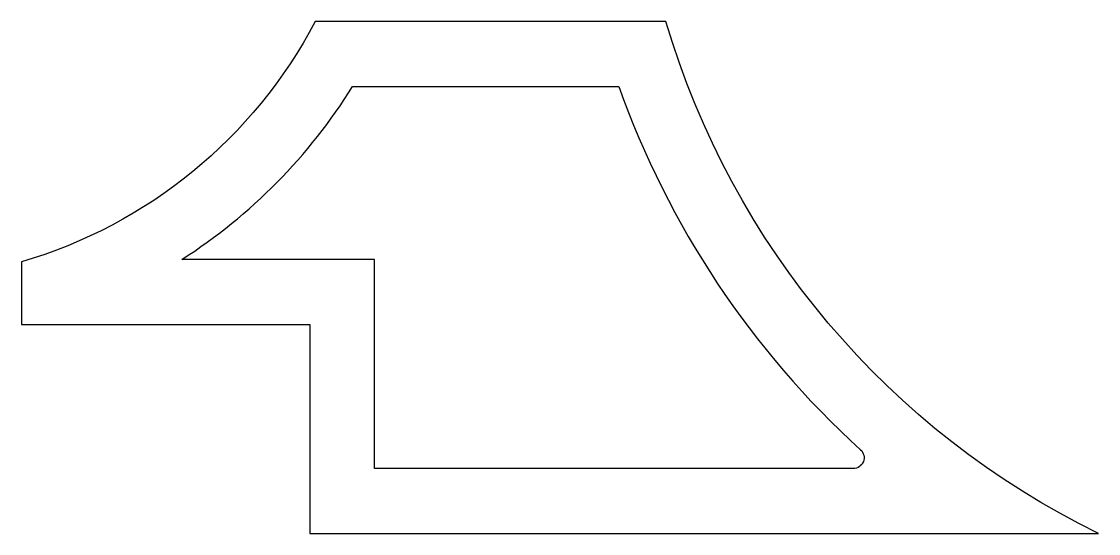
# Model space of a CAD drawing. Extents: x 165 to 194.9, y 223.7 to 237.9.
import ezdxf

# ---------------------------------------------------------------- set-up
doc = ezdxf.new("R2010")
doc.units = 0
doc.layers.add('ANA', color=220, linetype='CONTINUOUS')

msp = doc.modelspace()

# ---------------------------------------------------------------- linework, layer by layer
at = {"layer": 'ANA', "color": 7}
for points in [[(165.017, 229.479), (173.017, 229.479), (173.017, 223.679), (194.917, 223.679, -0.210681), (182.909, 237.879), (173.168, 237.879, -0.203057), (165.017, 231.211)], [(188.312, 226.001, -0.685731), (188.11, 225.479), (174.817, 225.479), (174.817, 231.279), (169.468, 231.279, 0.111611), (174.209, 236.079), (181.602, 236.079, 0.123685)]]:
    msp.add_lwpolyline(points, format="xyb", close=True, dxfattribs=at)

doc.saveas('drawing.dxf')
